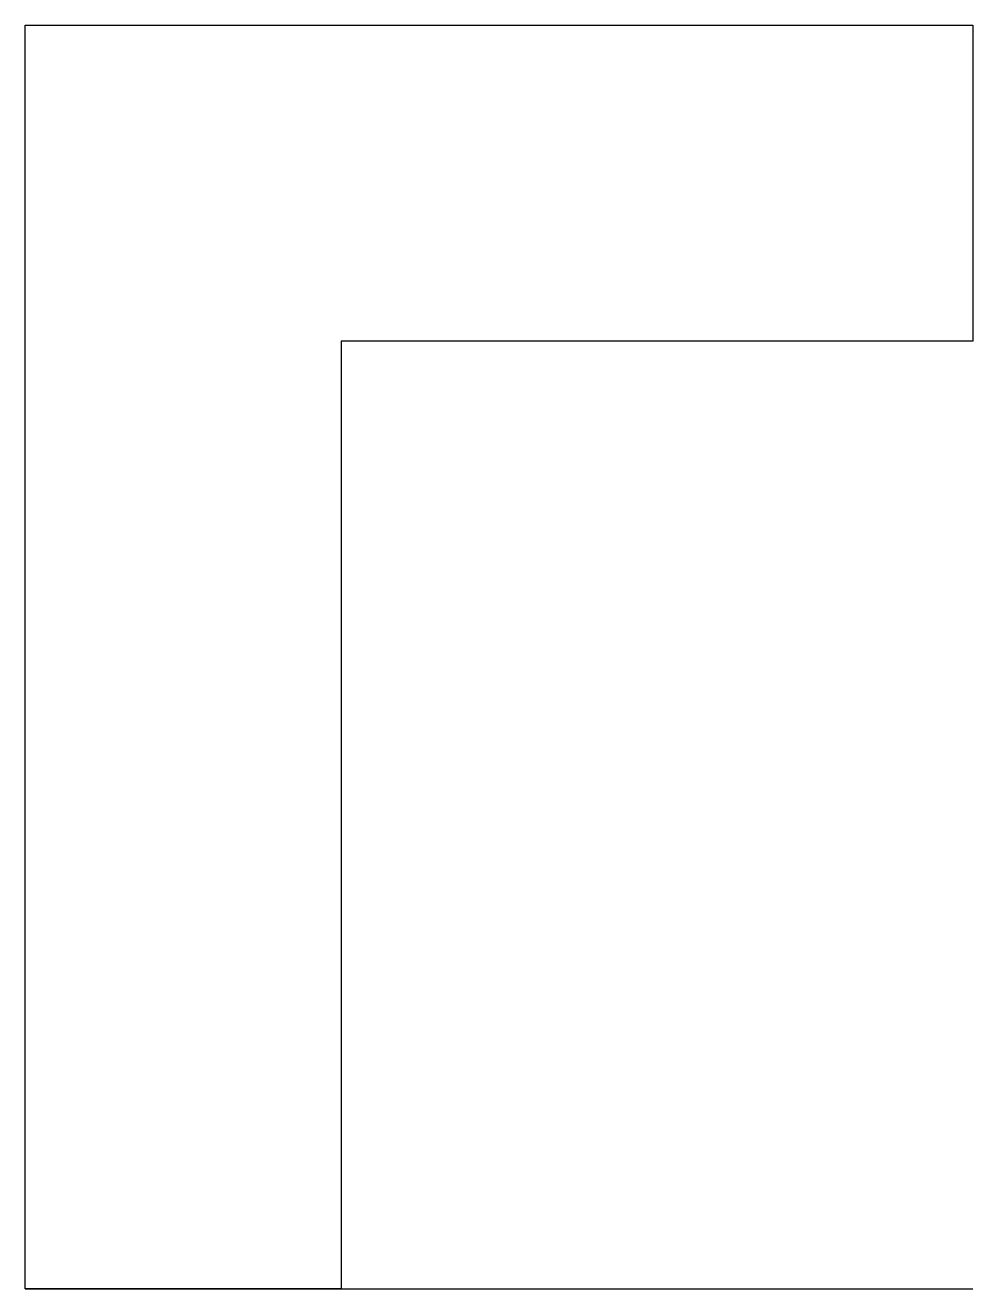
# Model space of a CAD drawing. Header units: millimetres. Extents: x 0 to 60, y 0 to 80.
import ezdxf

# ---------------------------------------------------------------- set-up
doc = ezdxf.new("R2010")
doc.units = ezdxf.units.MM
doc.layers.add('CONTOUR', color=7, linetype='Continuous')
doc.layers.add('COTATION', color=7, linetype='Continuous')

msp = doc.modelspace()

# ---------------------------------------------------------------- linework, layer by layer
at = {"layer": 'CONTOUR'}
msp.add_lwpolyline([(0, 0), (0, 40), (0, 80), (60, 80), (60, 60), (20, 60), (20, 0), (0, 0)], close=True, dxfattribs=at)
at = {"layer": 'COTATION'}
msp.add_line((0, 0), (60, 0), dxfattribs=at)

doc.saveas('drawing.dxf')
